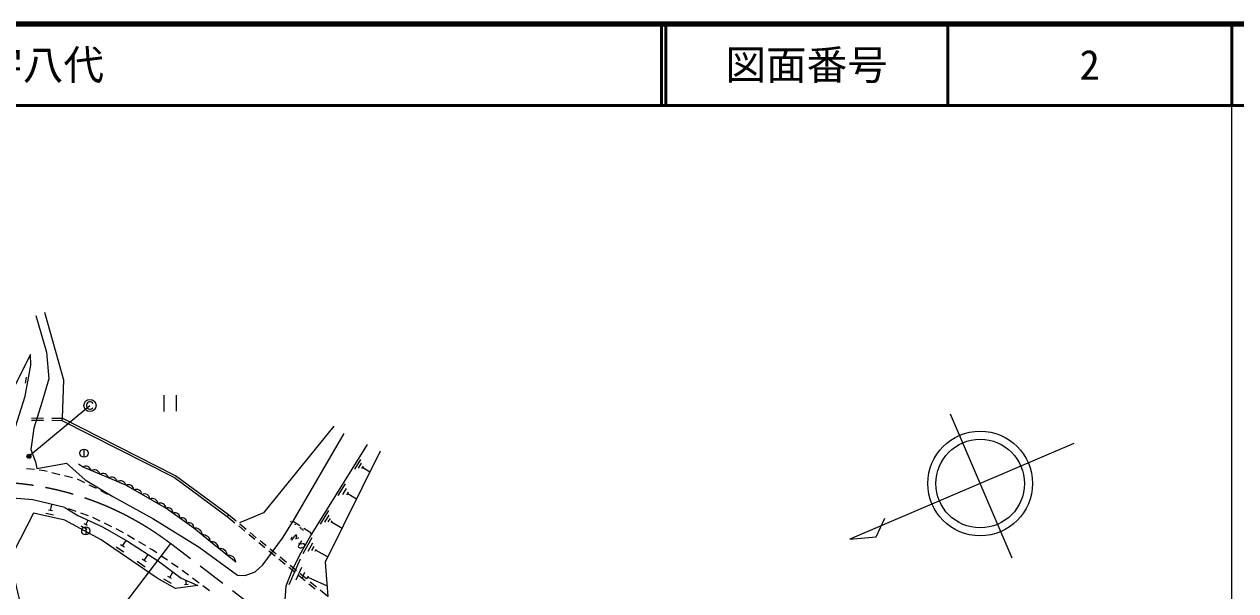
# Model space of a CAD drawing. Units: millimetres, scale not verified. Extents: x 40000 to 680000, y 20000 to 380000.
# Drawn here: x 430195 to 579500, y 310176 to 380000 of the extents above; entities that cross this region are included whole.
import ezdxf
from ezdxf.enums import TextEntityAlignment as Align

# ---------------------------------------------------------------- set-up
doc = ezdxf.new("R2010")
doc.units = ezdxf.units.MM
doc.header["$LTSCALE"] = 1000
doc.header["$PDMODE"] = 32
doc.header["$PDSIZE"] = 500
doc.linetypes.add('CHAIN', pattern=[18.5, 12, -1.5, 3.5, -1.5])
for name, color, linetype, lineweight in [('M-BGD', 7, 'Continuous', 25), ('M-BGD-EXST', 7, 'Continuous', 25), ('M-BMK', 2, 'CHAIN', 13), ('M-BMK-SRVR', 3, 'Continuous', 25), ('M-STR-HTXT', 7, 'Continuous', 13), ('M-STR-STRC', 7, 'Continuous', 25), ('M-TTL', 2, 'Continuous', 140), ('M-TTL-BAND', 7, 'Continuous', 25), ('M-TTL-LINE', 7, 'Continuous', 50), ('M-WORK', 1, 'Continuous', 13)]:
    doc.layers.add(name, color=color, linetype=linetype, lineweight=lineweight)
doc.layers.add('M-TTL-TXT', color=7, linetype='Continuous')
doc.styles.add('ＭＳ ゴシック', font='')
doc.styles.get('ＭＳ ゴシック').set_extended_font_data('MS Gothic')

msp = doc.modelspace()

# ---------------------------------------------------------------- linework, layer by layer
at = {"layer": 'M-BGD'}
for p, q in [((430434, 336494), (430300, 335758)), ((447417, 334291), (447418, 332291)), ((448917, 334292), (448918, 332292)), ((431090, 331479), (432590, 331459)), ((431087, 331219), (432587, 331199)), ((433587, 331186), (434848, 331169)), ((433590, 331446), (434851, 331429)), ((434851, 331429), (434848, 331169)), ((437556, 327639), (437557, 326639)), ((470922, 325173), (471666, 326369)), ((471407, 325286), (471779, 325884)), ((471799, 325250), (471985, 325549)), ((471892, 325399), (472788, 324842)), ((468892, 321910), (469789, 323352)), ((469477, 322046), (469925, 322767)), ((469949, 322002), (470174, 322363)), ((470061, 322183), (471143, 321510)), ((433822, 319477), (432841, 319695)), ((433686, 320022), (433196, 320131)), ((433441, 320077), (433604, 320812)), ((455372, 319534), (455218, 319325)), ((456319, 318754), (455372, 319534)), ((466689, 318369), (467752, 320078)), ((437959, 317721), (437198, 318131)), ((437974, 318205), (437593, 318409)), ((437773, 318067), (437774, 317067)), ((437783, 318307), (438090, 318878)), ((455218, 319325), (456159, 318550)), ((456622, 318169), (457394, 317533)), ((457555, 317738), (456782, 318373)), ((463330, 318765), (464167, 318217)), ((467240, 318619), (467772, 319474)), ((467658, 318656), (467923, 319083)), ((468009, 318585), (468142, 318799)), ((468075, 318692), (469357, 317895)), ((457857, 317152), (458630, 316517)), ((458790, 316721), (458018, 317356)), ((464563, 314771), (465698, 316749)), ((464669, 317889), (465506, 317341)), ((442454, 314915), (441525, 315552)), ((442541, 315539), (442076, 315857)), ((442308, 315698), (442786, 316395)), ((459093, 316135), (459865, 315500)), ((460025, 315704), (459253, 316340)), ((460328, 315119), (461100, 314483)), ((461261, 314687), (460489, 315323)), ((465176, 315077), (465744, 316065)), ((465648, 315135), (465931, 315629)), ((466048, 315069), (466190, 315316)), ((466119, 315193), (467602, 314341)), ((445111, 313092), (444130, 313765)), ((445203, 313751), (444712, 314088)), ((444957, 313919), (445462, 314656)), ((461564, 314102), (462336, 313466)), ((462496, 313671), (461724, 314306)), ((462850, 310940), (464231, 314117)), ((448124, 311799), (448512, 312487)), ((462799, 313085), (463571, 312450)), ((463732, 312654), (462960, 313290)), ((463724, 311504), (464415, 313093)), ((464034, 312068), (464807, 311433)), ((464967, 311637), (464195, 312273)), ((464427, 311671), (464772, 312465)), ((448325, 311081), (447407, 311599)), ((448354, 311670), (447895, 311928)), ((450396, 310951), (449959, 310892)), ((450177, 310921), (450104, 311467)), ((465042, 311639), (465215, 312037)), ((465129, 311838), (467511, 310802)), ((465270, 311052), (466042, 310416)), ((466203, 310621), (465430, 311256)), ((467613, 309460), (466666, 310239))]:
    msp.add_line(p, q, dxfattribs=at)
for points in [[(431610, 344091), (432936, 339602), (433236, 336314), (432352, 333379), (431371, 330235), (431014, 327586), (431566, 326086), (431760, 325243), (435387, 325900), (437720, 323843), (441095, 321783)], [(432674, 344514), (435023, 336180), (434851, 331429)], [(421383, 325591), (424243, 325490), (426065, 326077), (426900, 326846), (428890, 329610), (430312, 334148), (431013, 337997), (430964, 339309)], [(430964, 339309), (428628, 334666), (426329, 331542)], [(434734, 331197), (448696, 324131), (455218, 319325)], [(455372, 319534), (448833, 324353), (434851, 331429)], [(468355, 330467), (459694, 319801), (456742, 318557)], [(441095, 321783), (446059, 319087), (451746, 315537), (456466, 312108), (457417, 312053), (458673, 312511), (459619, 313390), (462027, 316674), (463330, 318765), (469608, 329566)], [(472461, 328215), (465641, 317253), (464099, 314566), (463187, 312615), (462431, 310730), (462294, 309042), (462741, 307672), (464520, 305838), (470948, 300959), (476985, 296131), (486226, 288912), (495704, 281783), (505956, 274162), (511426, 270424), (517558, 266954)], [(474048, 327393), (467290, 313710), (467613, 309460)], [(456253, 313698), (453148, 316205), (451110, 317898), (447662, 320349), (442723, 323173), (437366, 325440), (436888, 325775)], [(435184, 320435), (431262, 321373), (427745, 321658), (424234, 321327)], [(431329, 319724), (428869, 314954), (428742, 312620), (429688, 308619), (430946, 305958), (433363, 304300), (436070, 303235), (438543, 302787), (441983, 303118), (443745, 303100), (446690, 302744), (449914, 301073), (453446, 301056)], [(451583, 310808), (448851, 310440), (446585, 311717), (439669, 316462), (435204, 318862), (431329, 319724)], [(435184, 320435), (436791, 319469), (439854, 318076), (442936, 316309), (446761, 313806), (449525, 311725), (451583, 310808)]]:
    msp.add_lwpolyline(points, dxfattribs=at)
for centre in [(437557, 327139), (437774, 317567)]:
    msp.add_circle(centre, 500, dxfattribs=at)
for centre, radius, start, end in [((437740, 324832), 714, 12.49376, 121.61825), ((438812, 324379), 714, 12.49376, 121.61825), ((439883, 323925), 714, 12.49376, 121.61825), ((440954, 323472), 714, 12.49376, 121.61825), ((442026, 323018), 714, 12.49376, 121.61825), ((443024, 322552), 689, 4.63677, 115.85632), ((444011, 321988), 689, 4.63677, 115.85632), ((444999, 321423), 689, 4.63677, 115.85632), ((445987, 320858), 689, 4.63677, 115.85632), ((446975, 320294), 689, 4.63677, 115.85632), ((447910, 319785), 616, 355.45592, 113.72295), ((448772, 319173), 616, 355.45592, 113.72295), ((449634, 318560), 616, 355.45592, 113.72295), ((450496, 317947), 616, 355.45592, 113.72295), ((451248, 317028), 881, 1.56095, 99.01549), ((452267, 316181), 881, 1.56095, 99.01549), ((453297, 315330), 887, 2.52986, 99.64136), ((454332, 314495), 887, 2.52986, 99.64136), ((455367, 313659), 887, 2.52986, 99.64136)]:
    msp.add_arc(centre, radius, start, end, dxfattribs=at)
at = {"layer": 'M-BGD-EXST'}
for p, q in [((430772, 326755), (438293, 333001)), ((437918, 333226), (437881, 333076)), ((437881, 333076), (437881, 332926)), ((437993, 333339), (437918, 333226)), ((438106, 333414), (437993, 333339)), ((438218, 333451), (438106, 333414)), ((438368, 333451), (438218, 333451)), ((438481, 333414), (438368, 333451)), ((438593, 333339), (438481, 333414)), ((438668, 333226), (438593, 333339)), ((437881, 332926), (437918, 332776)), ((437918, 332776), (437994, 332664)), ((437994, 332664), (438106, 332589)), ((438106, 332589), (438219, 332551)), ((438219, 332551), (438369, 332551)), ((438369, 332551), (438481, 332589)), ((438481, 332589), (438594, 332664)), ((438594, 332664), (438668, 332776))]:
    msp.add_line(p, q, dxfattribs=at)
for centre, radius in [((438293, 333001), 750), ((430772, 326755), 150), ((430772, 326755), 120), ((430772, 326755), 90), ((430772, 326755), 60), ((430772, 326755), 30), ((430772, 326755), 20)]:
    msp.add_circle(centre, radius, dxfattribs=at)
msp.add_point((430772, 326755), dxfattribs=at)
at = {"layer": 'M-BMK'}
msp.add_lwpolyline([(503347, 273994), (465391, 302911), (448207, 316002)], dxfattribs=at)
msp.add_arc((425785, 286570), 37000, 52.69856, 97.52952, dxfattribs=at)
at = {"layer": 'M-BMK-SRVR'}
msp.add_line((551932, 314203), (544346, 331937), dxfattribs=at)
msp.add_lwpolyline([(559525, 328322), (531942, 316523), (535204, 316841), (536257, 319143)], dxfattribs=at)
for radius in [6451, 5458]:
    msp.add_circle((548001, 323392), radius, dxfattribs=at)
at = {"layer": 'M-STR-HTXT'}
msp.add_line((448207, 316002), (430027, 292138), dxfattribs=at)
at = {"layer": 'M-STR-STRC'}
for p, q in [((430464, 325266), (431456, 325144)), ((432052, 325071), (432670, 324995)), ((432670, 324995), (433035, 324903)), ((433617, 324756), (434587, 324510)), ((435168, 324363), (436138, 324118)), ((436715, 323959), (437611, 323514)), ((438148, 323247), (439043, 322802)), ((439581, 322535), (440476, 322090)), ((441014, 321823), (441095, 321783)), ((436592, 319941), (435648, 320272)), ((438102, 319412), (437158, 319742)), ((439558, 318752), (438658, 319189)), ((440997, 318053), (440097, 318490)), ((442056, 317539), (441536, 317791)), ((442420, 317324), (442056, 317539)), ((443797, 316509), (442936, 317018)), ((445174, 315695), (444313, 316204)), ((445954, 315234), (445691, 315390)), ((446525, 314840), (445954, 315234)), ((447843, 313932), (447019, 314499)), ((449160, 313024), (448337, 313591)), ((450454, 312083), (449650, 312677)), ((451741, 311132), (450937, 311726)), ((453028, 310182), (452224, 310776))]:
    msp.add_line(p, q, dxfattribs=at)
at = {"layer": 'M-TTL'}
msp.add_line((680000, 380000), (40000, 380000), dxfattribs=at)
at = {"layer": 'M-TTL-BAND'}
msp.add_line((579000, 20000), (579000, 370000), dxfattribs=at)
at = {"layer": 'M-TTL-LINE'}
for p, q in [((508747, 380000), (508747, 370000)), ((509247, 380000), (509247, 370000)), ((543997, 380000), (543997, 370000)), ((579000, 380000), (579000, 370000)), ((40000, 370000), (680000, 370000))]:
    msp.add_line(p, q, dxfattribs=at)
at = {"layer": 'M-WORK'}
for p, q in [((463131, 318592), (463053, 318772)), ((463686, 318295), (463557, 318346))]:
    msp.add_line(p, q, dxfattribs=at)
for points in [[(463195, 316694), (463157, 316784), (463053, 316526), (463092, 316435), (463273, 316513), (463324, 316642), (463415, 316681), (463518, 316939), (463699, 317016), (463660, 317107), (463738, 316926), (463686, 316797), (463725, 316707), (463673, 316577), (464035, 316732)], [(464616, 317623), (464487, 317675), (464448, 317765), (464357, 317726), (464280, 317907), (464151, 317959)], [(465687, 317119), (465649, 317210), (465558, 317171), (465519, 317262)], [(464125, 316022), (464034, 315983), (464073, 315893), (463970, 315635), (464009, 315544), (464267, 315441), (464719, 315635), (464770, 315764), (464693, 315945), (464473, 315958), (464383, 315919), (464254, 315970), (464073, 315893), (464164, 315932), (464215, 316061), (464306, 316100), (464267, 316190), (464357, 316229), (464409, 316358)]]:
    msp.add_lwpolyline(points, dxfattribs=at)

# ---------------------------------------------------------------- texts
at = {"layer": 'M-TTL-TXT', "style": 'ＭＳ ゴシック'}
msp.add_text('周南市大字八代', height=3666, dxfattribs=at).set_placement((405024, 375000), align=Align.MIDDLE_LEFT)
for s, p in [('図面番号', (526622, 375000)), ('2', (561497, 375000))]:
    msp.add_text(s, height=3666, dxfattribs=at).set_placement(p, align=Align.MIDDLE_CENTER)

doc.saveas('drawing.dxf')
